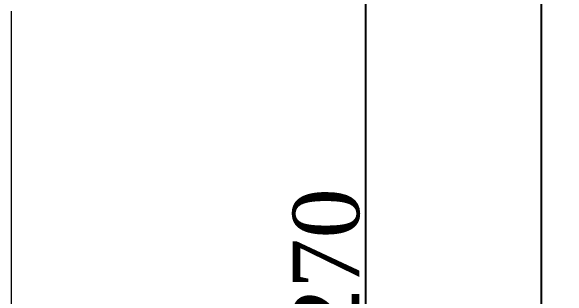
# Model space of a CAD drawing. Header units: metres. Extents: x 0 to 4415, y 1197 to 2590.
# Drawn here: x 1925.612 to 1927.708, y 1204.212 to 1205.288 of the extents above; entities that cross this region are included whole.
import ezdxf

# ---------------------------------------------------------------- set-up
doc = ezdxf.new("R2010")
doc.units = ezdxf.units.M
doc.linetypes.add('CONTINU', pattern=[0])
doc.layers.get('DEFPOINTS').update_dxf_attribs({"lineweight": 5})
for name, color, linetype, lineweight in [('00-cot-ext 2', 7, 'Continuous', 13), ('00-cote', 7, 'CONTINU', 20), ('vue', 7, 'Continuous', 5)]:
    doc.layers.add(name, color=color, linetype=linetype, lineweight=lineweight)
doc.styles.add('WALIDcotat', font='times.ttf')
doc.dimstyles.new('walid 100', dxfattribs={"dimscale": 0, "dimtxt": 0.25, "dimasz": 0.1, "dimexe": 1.25, "dimexo": 0.625, "dimgap": 0.02, "dimtad": 1, "dimdec": 0, "dimlfac": 100, "dimrnd": 5, "dimtxsty": 'WALIDcotat', "dimblk": 'COTE', "dimcen": 2.5, "dimse1": 1, "dimse2": 1, "dimclrd": 256, "dimclrt": 256, "dimadec": 0, "dimazin": 0, "dimtfac": 1, "dimtdec": 0, "dimtix": 1, "dimtmove": 2, "dimatfit": 3, "dimldrblk": 'COTE', "dimfxl": 1.25, "dimarcsym": 0})

# ---------------------------------------------------------------- blocks, each defined once
blk = doc.blocks.new('COTE')
at = {"ltscale": 0.05}
h = blk.add_hatch(color=256, dxfattribs=at)
edge = h.paths.add_edge_path()
edge.add_arc((0, 0), 0.25, 0, 360)
for p, q in [((0, -1), (0, 1)), ((1, 0), (-1, 0))]:
    blk.add_line(p, q)
blk.add_circle((0, 0), 0.25)
blk = doc.blocks.new('*D145')
at = {"layer": '00-cot-ext 2', "lineweight": -2, "transparency": 16777216}
blk.add_line((1926.9471, 1205.5882), (1926.9471, 1203.0882), dxfattribs=at)
at = {"layer": 'DEFPOINTS', "color": 0, "transparency": 16777216}
for p in [(1926.4652, 1205.6882), (1926.9471, 1202.9882), (1926.9498, 1202.9882)]:
    blk.add_point(p, dxfattribs=at)
at = {"layer": '00-cot-ext 2', "lineweight": -2, "transparency": 16777216, "xscale": 0.1, "yscale": 0.1, "zscale": 0.1}
for p, rotation in [((1926.9471, 1205.6882), 90), ((1926.9471, 1202.9882), 270)]:
    blk.add_blockref('COTE', p, dxfattribs=dict(at, rotation=rotation))
at = {"layer": '00-cot-ext 2', "transparency": 16777216, "insert": (1926.7996, 1204.3382), "char_height": 0.25, "attachment_point": 5, "rotation": 90, "style": 'WALIDcotat'}
blk.add_mtext('270', dxfattribs=at)
blk = doc.blocks.new('*D601')
at = {"layer": '00-cote', "lineweight": -2, "ltscale": 0.1, "transparency": 16777216}
blk.add_line((1927.6084, 1213.4882), (1927.6084, 1202.2867), dxfattribs=at)
at = {"layer": 'DEFPOINTS', "color": 0, "ltscale": 0.1, "transparency": 16777216}
for p in [(1925.6123, 1213.5882), (1925.6123, 1202.1867), (1927.6084, 1202.1867)]:
    blk.add_point(p, dxfattribs=at)
at = {"layer": '00-cote', "lineweight": -2, "ltscale": 0.1, "transparency": 16777216, "xscale": 0.1, "yscale": 0.1, "zscale": 0.1}
for p, rotation in [((1927.6084, 1213.5882), 90), ((1927.6084, 1202.1867), 270)]:
    blk.add_blockref('COTE', p, dxfattribs=dict(at, rotation=rotation))
at = {"layer": '00-cote', "ltscale": 0.1, "transparency": 16777216, "insert": (1927.4612, 1207.8875), "char_height": 0.25, "attachment_point": 5, "rotation": 90, "style": 'WALIDcotat'}
blk.add_mtext('1140', dxfattribs=at)

msp = doc.modelspace()

# ---------------------------------------------------------------- linework, layer by layer
at = {"layer": 'vue'}
msp.add_line((1925.6123, 1205.2882), (1925.6123, 1203.0882), dxfattribs=at)

# ---------------------------------------------------------------- dimensions: what is measured, and where the dimension line sits
at = {"layer": '00-cot-ext 2'}
dim = msp.add_linear_dim(base=(1926.9471, 1202.9882), p1=(1926.4652, 1205.6882), p2=(1926.9498, 1202.9882), angle=90, dimstyle='walid 100', override={"dimscale": 1, "dimfxl": 0}, dxfattribs=at)
dim.commit()
dim.dimension.update_dxf_attribs({"geometry": '*D145', "text_midpoint": (1926.7996, 1204.3382)})
at = {"layer": '00-cote', "ltscale": 0.1}
dim = msp.add_aligned_dim(p1=(1925.6123, 1213.5882), p2=(1925.6123, 1202.1867), distance=1.996, dimstyle='walid 100', override={"dimscale": 1, "dimfxl": 0}, dxfattribs=at)
dim.commit()
dim.dimension.update_dxf_attribs({"geometry": '*D601', "text_midpoint": (1927.4612, 1207.8875)})

doc.saveas('drawing.dxf')
